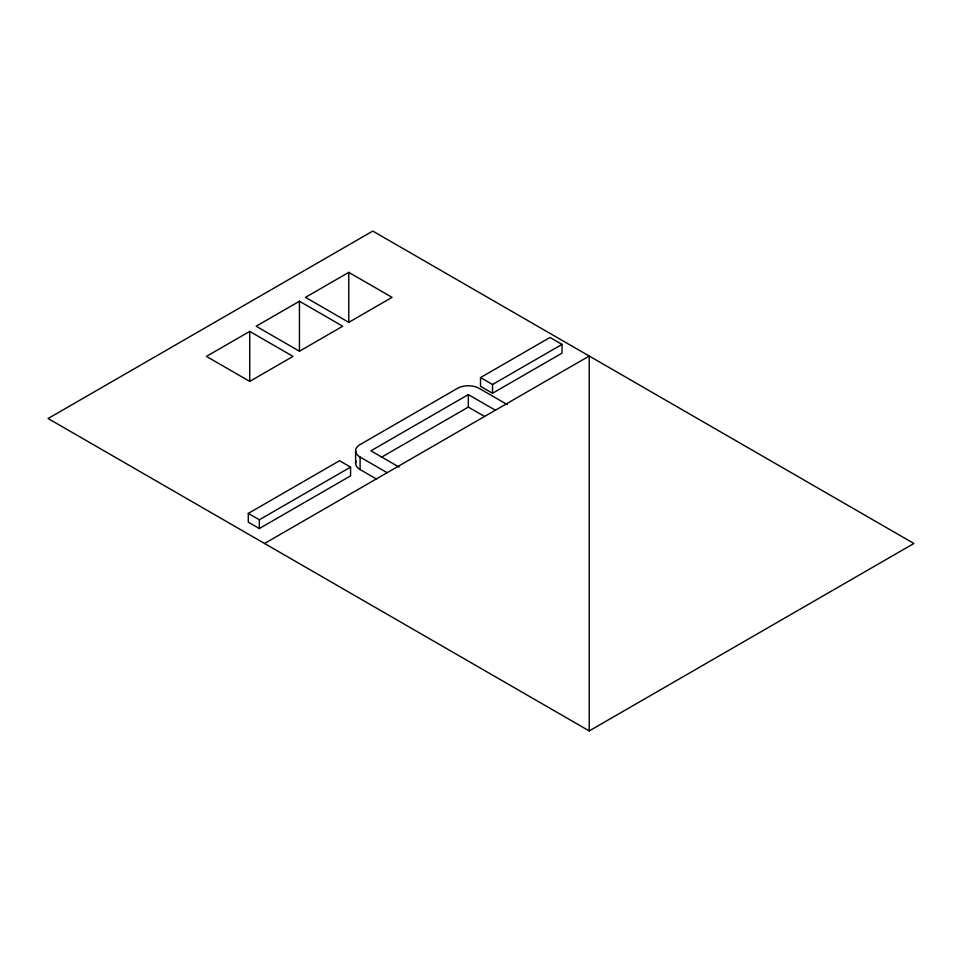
<?xml version="1.0" encoding="UTF-8"?>
<svg xmlns="http://www.w3.org/2000/svg" width="962" height="962" viewBox="0 0 962 962"><rect width="100%" height="100%" fill="white"/><g stroke="black" fill="none" stroke-linecap="round" stroke-linejoin="round"><path stroke-width="1.44" d="M348.773 272.366L305.483 297.354L348.773 322.354L392.063 297.354L348.773 272.366L348.773 322.354M299.447 301.238L256.157 326.226L299.447 351.226L342.737 326.226L299.447 301.238L299.447 351.226M249.723 331.409L206.433 356.397L249.723 381.397L293.013 356.397L249.723 331.409L249.723 381.397M480.519 377.585L549.999 337.47L562.012 344.396L562.012 353.15L492.532 393.266L480.519 386.327L480.519 377.585L492.532 384.511L562.012 344.396M248.304 513.407L339.538 460.738L350.577 467.111L350.577 475.865L259.343 528.535L248.304 522.162L248.304 513.407L259.343 519.781L350.577 467.111M495.286 410.161L468.326 394.588L370.923 450.829L399.062 467.075M381.313 457.323L468.326 407.094L484.559 416.462M264.55 543.482L589.225 356.036L589.225 730.928L913.9 543.482L372.775 231.072L48.1 418.518L589.225 730.928M507.395 404.653L479.148 388.347A15.308 8.838 0 0 0 457.503 388.347L360.101 444.576A15.308 8.838 0 0 0 360.101 457.07L360.101 469.576L376.334 478.944M360.101 457.07L386.964 472.582M492.532 384.511L492.532 393.266M468.326 394.588L468.326 407.094M355.615 450.829L355.615 463.323M259.343 519.781L259.343 528.535M360.101 469.576A15.308 8.838 0 0 1 356.144 461.038"/></g></svg>
